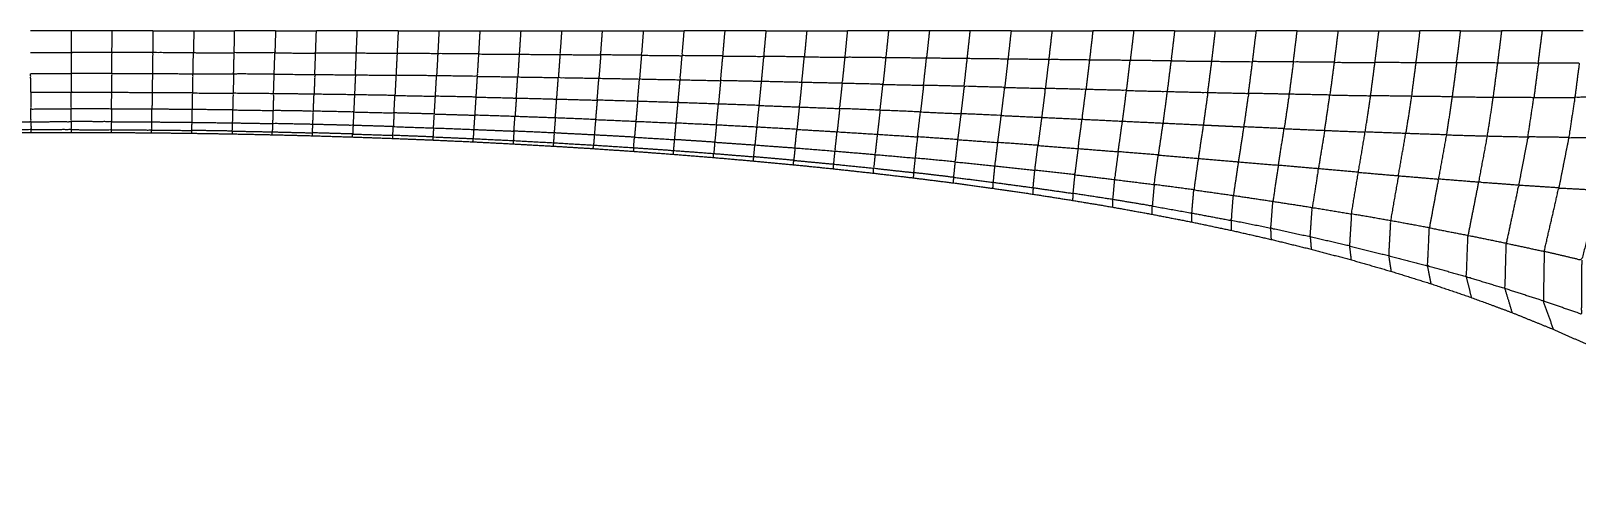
# Model space of a CAD drawing. Header units: metres. Extents: x 3.8 to 28.5, y 8 to 12.3.
# Drawn here: x 16.043 to 19.394, y 10.863 to 11.853 of the extents above; entities that cross this region are included whole.
import ezdxf

# ---------------------------------------------------------------- set-up
doc = ezdxf.new("R2010")
doc.units = ezdxf.units.M
doc.linetypes.add('Hidden', pattern=[0.004, 0.002, -0.002])
doc.layers.add('Make2D$Hidden$Curves', color=252, linetype='Hidden', true_color=0x8c8c8c)
doc.layers.add('Make2D$Visible$Curves', color=178, linetype='Continuous', true_color=0x000000)

msp = doc.modelspace()

# ---------------------------------------------------------------- linework, layer by layer
at = {"layer": 'Make2D$Hidden$Curves', "color": 7, "lineweight": -3, "true_color": 0xffffff}
msp.add_open_spline([(18.5843, 11.6491), (18.6281, 11.647), (18.6719, 11.645)], degree=2, dxfattribs=at)
msp.add_open_spline([(18.5843, 11.6491), (18.6281, 11.647), (18.6719, 11.645)], degree=2, dxfattribs=at)
msp.add_open_spline([(18.5843, 11.6491), (18.6281, 11.647), (18.6719, 11.645)], degree=2, dxfattribs=at)
at = {"layer": 'Make2D$Visible$Curves', "color": 7, "lineweight": -3, "true_color": 0xffffff}
for points in [[(16.1304, 11.8532), (16.0861, 11.8532), (16.0419, 11.8532)], [(16.1304, 11.8532), (16.1304, 11.8297), (16.1304, 11.8061)], [(16.219, 11.8532), (16.1747, 11.8532), (16.1304, 11.8532)], [(16.2187, 11.8061), (16.2189, 11.8296), (16.219, 11.8532)], [(16.3076, 11.8532), (16.2633, 11.8532), (16.219, 11.8532)], [(16.3076, 11.8532), (16.3073, 11.8296), (16.307, 11.806)], [(16.3076, 11.8532), (16.3519, 11.8532), (16.3962, 11.8532)], [(16.3962, 11.8532), (16.3957, 11.8295), (16.3953, 11.8058)], [(16.3962, 11.8532), (16.4405, 11.8532), (16.4847, 11.8532)], [(16.5733, 11.8532), (16.529, 11.8532), (16.4847, 11.8532)], [(16.5733, 11.8532), (16.6176, 11.8532), (16.6619, 11.8532)], [(16.7505, 11.8532), (16.7062, 11.8532), (16.6619, 11.8532)], [(16.7484, 11.8046), (16.7494, 11.8289), (16.7505, 11.8532)], [(16.8391, 11.8532), (16.7948, 11.8532), (16.7505, 11.8532)], [(16.8391, 11.8532), (16.8379, 11.8287), (16.8367, 11.8042)], [(16.8391, 11.8532), (16.8833, 11.8532), (16.9276, 11.8532)], [(16.9276, 11.8532), (16.9263, 11.8284), (16.925, 11.8037)], [(16.9276, 11.8532), (16.9719, 11.8532), (17.0162, 11.8532)], [(17.0162, 11.8532), (17.0605, 11.8532), (17.1048, 11.8532)], [(17.1048, 11.8532), (17.1491, 11.8532), (17.1934, 11.8532)], [(17.1934, 11.8532), (17.2377, 11.8532), (17.282, 11.8532)], [(17.282, 11.8532), (17.3262, 11.8532), (17.3705, 11.8532)], [(17.3705, 11.8532), (17.4148, 11.8532), (17.4591, 11.8532)], [(17.5477, 11.8532), (17.5034, 11.8532), (17.4591, 11.8532)], [(17.5429, 11.7987), (17.5453, 11.826), (17.5477, 11.8532)], [(17.6363, 11.8532), (17.592, 11.8532), (17.5477, 11.8532)], [(17.6363, 11.8532), (17.6337, 11.8255), (17.6312, 11.7978)], [(17.6363, 11.8532), (17.6806, 11.8532), (17.7248, 11.8532)], [(17.7248, 11.8532), (17.7222, 11.825), (17.7195, 11.7969)], [(17.7248, 11.8532), (17.7691, 11.8532), (17.8134, 11.8532)], [(17.902, 11.8532), (17.8577, 11.8532), (17.8134, 11.8532)], [(17.9906, 11.8532), (17.9463, 11.8532), (17.902, 11.8532)], [(18.0792, 11.8532), (18.0349, 11.8532), (17.9906, 11.8532)], [(18.0726, 11.793), (18.0759, 11.8231), (18.0792, 11.8532)], [(18.1677, 11.8532), (18.1234, 11.8532), (18.0792, 11.8532)], [(18.1677, 11.8532), (18.1643, 11.8226), (18.1609, 11.792)], [(18.1677, 11.8532), (18.212, 11.8532), (18.2563, 11.8532)], [(18.2563, 11.8532), (18.2528, 11.8221), (18.2493, 11.791)], [(18.2563, 11.8532), (18.3006, 11.8532), (18.3449, 11.8532)], [(18.4335, 11.8532), (18.3892, 11.8532), (18.3449, 11.8532)], [(18.5221, 11.8532), (18.4778, 11.8532), (18.4335, 11.8532)], [(18.5221, 11.8532), (18.5663, 11.8532), (18.6106, 11.8532)], [(18.6106, 11.8532), (18.6549, 11.8532), (18.6992, 11.8532)], [(18.7878, 11.8532), (18.7435, 11.8532), (18.6992, 11.8532)], [(18.7878, 11.8532), (18.8321, 11.8532), (18.8764, 11.8532)], [(18.8764, 11.8532), (18.9207, 11.8532), (18.9649, 11.8532)], [(18.9649, 11.8532), (19.0092, 11.8532), (19.0535, 11.8532)], [(19.1421, 11.8532), (19.0978, 11.8532), (19.0535, 11.8532)], [(19.1421, 11.8532), (19.1864, 11.8532), (19.2307, 11.8532)], [(19.3193, 11.8532), (19.275, 11.8532), (19.2307, 11.8532)], [(19.3106, 11.7836), (19.3149, 11.8184), (19.3193, 11.8532)], [(19.4078, 11.8532), (19.3635, 11.8532), (19.3193, 11.8532)], [(16.307, 11.806), (16.2629, 11.806), (16.2187, 11.8061)], [(16.6584, 11.7586), (16.6593, 11.7818), (16.6601, 11.805)], [(16.8367, 11.8042), (16.7926, 11.8044), (16.7484, 11.8046)], [(17.7195, 11.7969), (17.6753, 11.7973), (17.6312, 11.7978)], [(17.9779, 11.7351), (17.9811, 11.7645), (17.9843, 11.794)], [(18.1609, 11.792), (18.1168, 11.7925), (18.0726, 11.793)], [(18.4179, 11.7239), (18.4219, 11.7565), (18.4259, 11.7891)], [(18.5143, 11.7882), (18.5101, 11.755), (18.506, 11.7217)], [(18.5143, 11.7882), (18.5585, 11.7877), (18.6027, 11.7873)], [(18.6822, 11.7176), (18.6866, 11.7521), (18.6911, 11.7865)], [(18.7795, 11.7858), (18.7353, 11.7861), (18.6911, 11.7865)], [(18.7795, 11.7858), (18.7749, 11.7508), (18.7704, 11.7158)], [(18.8679, 11.7851), (18.8633, 11.7496), (18.8586, 11.714)], [(19.1334, 11.7838), (19.0892, 11.7839), (19.0449, 11.7841)], [(16.3064, 11.7606), (16.3061, 11.7398), (16.3059, 11.719)], [(16.4824, 11.7598), (16.4819, 11.7388), (16.4813, 11.7178)], [(17.0103, 11.7546), (17.0543, 11.754), (17.0983, 11.7533)], [(18.0659, 11.7329), (18.0219, 11.734), (17.9779, 11.7351)], [(16.3059, 11.719), (16.262, 11.7191), (16.2182, 11.7193)], [(16.9175, 11.6729), (16.9187, 11.6922), (16.9198, 11.7114)], [(17.0075, 11.7096), (17.0062, 11.6899), (17.0049, 11.6703)], [(17.1828, 11.7053), (17.2266, 11.7041), (17.2705, 11.7029)], [(18.7704, 11.7158), (18.7263, 11.7167), (18.6822, 11.7176)], [(19.1237, 11.7102), (19.168, 11.7098), (19.2123, 11.7094)], [(17.09, 11.6357), (17.0912, 11.6515), (17.0923, 11.6674)], [(17.1797, 11.6643), (17.136, 11.6658), (17.0923, 11.6674)], [(17.1797, 11.6643), (17.1784, 11.648), (17.1772, 11.6317)], [(17.621, 11.6914), (17.6186, 11.6679), (17.6162, 11.6443)], [(17.621, 11.6914), (17.6647, 11.6898), (17.7085, 11.6881)], [(17.7085, 11.6881), (17.706, 11.6638), (17.7034, 11.6395)], [(18.1464, 11.6696), (18.1902, 11.6676), (18.2339, 11.6655)], [(16.0433, 11.6327), (16.0433, 11.6357), (16.0433, 11.6387)], [(16.1304, 11.6389), (16.1304, 11.6359), (16.1304, 11.6329)], [(16.2176, 11.6327), (16.2176, 11.6357), (16.2176, 11.6387)], [(16.3047, 11.6321), (16.3047, 11.6351), (16.3048, 11.6381)], [(16.3048, 11.6381), (16.3483, 11.6376), (16.3919, 11.6372)], [(16.3918, 11.6311), (16.3918, 11.6341), (16.3919, 11.6372)], [(16.3923, 11.6548), (16.4359, 11.6542), (16.4796, 11.6536)], [(16.4791, 11.6358), (16.479, 11.6328), (16.4789, 11.6297)], [(16.566, 11.6279), (16.5661, 11.631), (16.5662, 11.6341)], [(16.6531, 11.6257), (16.6532, 11.6288), (16.6533, 11.632)], [(17.1772, 11.6317), (17.1336, 11.6337), (17.09, 11.6357)], [(17.267, 11.6608), (17.2656, 11.6441), (17.2643, 11.6273)], [(17.3543, 11.6571), (17.3528, 11.6398), (17.3513, 11.6225)], [(18.5843, 11.6491), (18.5789, 11.6128), (18.5734, 11.5765)], [(18.8474, 11.6373), (18.8405, 11.5956), (18.8337, 11.554)], [(19.0072, 11.5389), (19.0152, 11.5847), (19.0232, 11.6305)], [(16.7401, 11.623), (16.7403, 11.6262), (16.7404, 11.6294)], [(16.7404, 11.6294), (16.784, 11.628), (16.8275, 11.6265)], [(16.8272, 11.6199), (16.8273, 11.6232), (16.8275, 11.6265)], [(16.9146, 11.6231), (16.9144, 11.6198), (16.9142, 11.6164)], [(17.1756, 11.6105), (17.1753, 11.6068), (17.1751, 11.6031)], [(17.262, 11.5978), (17.2622, 11.6016), (17.2625, 11.6054)], [(17.3494, 11.5998), (17.3491, 11.5958), (17.3488, 11.5919)], [(18.3128, 11.5979), (18.3563, 11.5945), (18.3998, 11.591)], [(19.1112, 11.6276), (19.1026, 11.5796), (19.0939, 11.5316)], [(19.1112, 11.6276), (19.1553, 11.6264), (19.1995, 11.6251)], [(19.1995, 11.6251), (19.1901, 11.5749), (19.1808, 11.5247)], [(19.3765, 11.6219), (19.3657, 11.5672), (19.3549, 11.5125)], [(17.4356, 11.5854), (17.436, 11.5896), (17.4363, 11.5937)], [(17.4363, 11.5937), (17.4797, 11.5904), (17.5231, 11.5871)], [(17.5224, 11.5785), (17.5228, 11.5828), (17.5231, 11.5871)], [(17.6958, 11.5628), (17.6962, 11.5675), (17.6966, 11.5723)], [(17.7824, 11.554), (17.7828, 11.559), (17.7832, 11.5641)], [(17.7832, 11.5641), (17.8265, 11.5596), (17.8698, 11.5552)], [(17.786, 11.5924), (17.8294, 11.5887), (17.8728, 11.585)], [(17.869, 11.5445), (17.8694, 11.5498), (17.8698, 11.5552)], [(18.0428, 11.5355), (18.0424, 11.5294), (18.0419, 11.5234)], [(18.0428, 11.5355), (18.086, 11.5301), (18.1292, 11.5246)], [(18.2154, 11.513), (18.2173, 11.5319), (18.2191, 11.5509)], [(18.3055, 11.5411), (18.3035, 11.5208), (18.3016, 11.5006)], [(18.3055, 11.5411), (18.3486, 11.5359), (18.3917, 11.5307)], [(18.3917, 11.5307), (18.3897, 11.509), (18.3877, 11.4873)], [(18.8337, 11.554), (18.7903, 11.5578), (18.747, 11.5616)], [(19.1808, 11.5247), (19.1373, 11.5282), (19.0939, 11.5316)], [(18.3877, 11.4873), (18.3446, 11.4939), (18.3016, 11.5006)], [(18.4733, 11.4552), (18.4735, 11.4642), (18.4736, 11.4731)], [(18.5595, 11.4384), (18.5595, 11.4482), (18.5595, 11.458)], [(18.5595, 11.458), (18.6023, 11.4499), (18.6452, 11.4418)], [(18.6457, 11.4202), (18.6454, 11.431), (18.6452, 11.4418)], [(18.7319, 11.4006), (18.7313, 11.4126), (18.7307, 11.4246)], [(18.816, 11.4061), (18.8171, 11.3928), (18.8182, 11.3794)], [(18.9011, 11.3865), (18.9029, 11.3715), (18.9046, 11.3565)], [(18.986, 11.3655), (18.9886, 11.3485), (18.9913, 11.3315)], [(19.0783, 11.3043), (19.0744, 11.3237), (19.0705, 11.3431)], [(19.1659, 11.2745), (19.1603, 11.2969), (19.1547, 11.3193)], [(19.2541, 11.2417), (19.2462, 11.2678), (19.2384, 11.2939)], [(19.3435, 11.2054), (19.3324, 11.2362), (19.3214, 11.2671)]]:
    msp.add_open_spline(points, degree=2, dxfattribs=at)
for points, knots in [([(16.5733, 11.8532), (16.5726, 11.8293), (16.5719, 11.8054), (16.5277, 11.8055), (16.4836, 11.8056), (16.4842, 11.8294), (16.4847, 11.8532)], [0, 0, 0, 1, 1, 2, 2, 3, 3, 3]), ([(16.5719, 11.8054), (16.616, 11.8052), (16.6601, 11.805), (16.661, 11.8291), (16.6619, 11.8532)], [0, 0, 0, 1, 1, 2, 2, 2]), ([(17.0162, 11.8532), (17.0147, 11.8282), (17.0133, 11.8031), (17.0574, 11.8028), (17.1015, 11.8025)], [0, 0, 0, 1, 1, 2, 2, 2]), ([(17.1048, 11.8532), (17.1032, 11.8279), (17.1015, 11.8025), (17.1457, 11.8022), (17.1898, 11.8018)], [0, 0, 0, 1, 1, 2, 2, 2]), ([(17.1934, 11.8532), (17.1916, 11.8275), (17.1898, 11.8018), (17.2339, 11.8015), (17.2781, 11.8011)], [0, 0, 0, 1, 1, 2, 2, 2]), ([(17.3664, 11.8003), (17.3222, 11.8007), (17.2781, 11.8011), (17.28, 11.8272), (17.282, 11.8532)], [0, 0, 0, 1, 1, 2, 2, 2]), ([(17.3705, 11.8532), (17.3684, 11.8268), (17.3664, 11.8003), (17.4105, 11.7999), (17.4546, 11.7995), (17.4569, 11.8264), (17.4591, 11.8532)], [0, 0, 0, 1, 1, 2, 2, 3, 3, 3]), ([(17.902, 11.8532), (17.899, 11.8241), (17.896, 11.795), (17.8519, 11.7955), (17.8078, 11.7959), (17.8106, 11.8246), (17.8134, 11.8532)], [0, 0, 0, 1, 1, 2, 2, 3, 3, 3]), ([(17.9906, 11.8532), (17.9875, 11.8236), (17.9843, 11.794), (17.9402, 11.7945), (17.896, 11.795)], [0, 0, 0, 1, 1, 2, 2, 2]), ([(18.3449, 11.8532), (18.3412, 11.8216), (18.3376, 11.79), (18.3337, 11.7581), (18.3299, 11.7261)], [0, 0, 0, 1, 1, 2, 2, 2]), ([(18.4335, 11.8532), (18.4297, 11.8211), (18.4259, 11.7891), (18.3818, 11.7896), (18.3376, 11.79)], [0, 0, 0, 1, 1, 2, 2, 2]), ([(18.5221, 11.8532), (18.5182, 11.8207), (18.5143, 11.7882), (18.4701, 11.7886), (18.4259, 11.7891)], [0, 0, 0, 1, 1, 2, 2, 2]), ([(18.5941, 11.7196), (18.5984, 11.7535), (18.6027, 11.7873), (18.6066, 11.8203), (18.6106, 11.8532)], [0, 0, 0, 1, 1, 2, 2, 2]), ([(18.6027, 11.7873), (18.6469, 11.7869), (18.6911, 11.7865), (18.6951, 11.8199), (18.6992, 11.8532)], [0, 0, 0, 1, 1, 2, 2, 2]), ([(18.8679, 11.7851), (18.8237, 11.7854), (18.7795, 11.7858), (18.7836, 11.8195), (18.7878, 11.8532)], [0, 0, 0, 1, 1, 2, 2, 2]), ([(18.8764, 11.8532), (18.8721, 11.8192), (18.8679, 11.7851), (18.9122, 11.7848), (18.9564, 11.7845)], [0, 0, 0, 1, 1, 2, 2, 2]), ([(18.9054, 11.456), (18.9129, 11.5012), (18.9204, 11.5464), (18.9278, 11.5901), (18.9352, 11.6338), (18.9411, 11.6731), (18.9469, 11.7125), (18.9516, 11.7485), (18.9564, 11.7845), (18.9607, 11.8189), (18.9649, 11.8532)], [0, 0, 0, 1, 1, 2, 2, 3, 3, 4, 4, 5, 5, 5]), ([(19.0535, 11.8532), (19.0492, 11.8187), (19.0449, 11.7841), (19.0007, 11.7843), (18.9564, 11.7845)], [0, 0, 0, 1, 1, 2, 2, 2]), ([(19.2307, 11.8532), (19.2264, 11.8184), (19.222, 11.7836), (19.1777, 11.7837), (19.1334, 11.7838), (19.1378, 11.8185), (19.1421, 11.8532)], [0, 0, 0, 1, 1, 2, 2, 3, 3, 3]), ([(16.0421, 11.8061), (16.0863, 11.8061), (16.1304, 11.8061), (16.1304, 11.7835), (16.1304, 11.7609)], [0, 0, 0, 1, 1, 2, 2, 2]), ([(16.2184, 11.7608), (16.2186, 11.7834), (16.2187, 11.8061), (16.1746, 11.8061), (16.1304, 11.8061)], [0, 0, 0, 1, 1, 2, 2, 2]), ([(16.3953, 11.8058), (16.3511, 11.8059), (16.307, 11.806), (16.3067, 11.7833), (16.3064, 11.7606)], [0, 0, 0, 1, 1, 2, 2, 2]), ([(16.3944, 11.7603), (16.3949, 11.7831), (16.3953, 11.8058), (16.4394, 11.8057), (16.4836, 11.8056)], [0, 0, 0, 1, 1, 2, 2, 2]), ([(16.5704, 11.7593), (16.5264, 11.7596), (16.4824, 11.7598), (16.483, 11.7827), (16.4836, 11.8056)], [0, 0, 0, 1, 1, 2, 2, 2]), ([(16.569, 11.7169), (16.5697, 11.7381), (16.5704, 11.7593), (16.5711, 11.7823), (16.5719, 11.8054)], [0, 0, 0, 1, 1, 2, 2, 2]), ([(16.7464, 11.7578), (16.7474, 11.7812), (16.7484, 11.8046), (16.7043, 11.8048), (16.6601, 11.805)], [0, 0, 0, 1, 1, 2, 2, 2]), ([(16.925, 11.8037), (16.8808, 11.8039), (16.8367, 11.8042), (16.8355, 11.7805), (16.8344, 11.7568)], [0, 0, 0, 1, 1, 2, 2, 2]), ([(17.0133, 11.8031), (16.9691, 11.8034), (16.925, 11.8037), (16.9237, 11.7797), (16.9223, 11.7558)], [0, 0, 0, 1, 1, 2, 2, 2]), ([(17.0133, 11.8031), (17.0118, 11.7789), (17.0103, 11.7546), (16.9663, 11.7552), (16.9223, 11.7558)], [0, 0, 0, 1, 1, 2, 2, 2]), ([(17.1015, 11.8025), (17.0999, 11.7779), (17.0983, 11.7533), (17.1423, 11.7526), (17.1863, 11.7519)], [0, 0, 0, 1, 1, 2, 2, 2]), ([(17.1898, 11.8018), (17.188, 11.7769), (17.1863, 11.7519), (17.2302, 11.7512), (17.2742, 11.7504)], [0, 0, 0, 1, 1, 2, 2, 2]), ([(17.2781, 11.8011), (17.2762, 11.7758), (17.2742, 11.7504), (17.3182, 11.7496), (17.3622, 11.7488)], [0, 0, 0, 1, 1, 2, 2, 2]), ([(17.3664, 11.8003), (17.3643, 11.7746), (17.3622, 11.7488), (17.4062, 11.748), (17.4502, 11.7471), (17.4524, 11.7733), (17.4546, 11.7995)], [0, 0, 0, 1, 1, 2, 2, 3, 3, 3]), ([(17.5381, 11.7453), (17.5405, 11.772), (17.5429, 11.7987), (17.4988, 11.7991), (17.4546, 11.7995)], [0, 0, 0, 1, 1, 2, 2, 2]), ([(17.5429, 11.7987), (17.5871, 11.7983), (17.6312, 11.7978), (17.6286, 11.7706), (17.6261, 11.7434)], [0, 0, 0, 1, 1, 2, 2, 2]), ([(17.714, 11.7414), (17.7168, 11.7691), (17.7195, 11.7969), (17.7636, 11.7964), (17.8078, 11.7959)], [0, 0, 0, 1, 1, 2, 2, 2]), ([(17.896, 11.795), (17.893, 11.7661), (17.8899, 11.7372), (17.846, 11.7383), (17.802, 11.7394), (17.8049, 11.7676), (17.8078, 11.7959)], [0, 0, 0, 1, 1, 2, 2, 3, 3, 3]), ([(18.0659, 11.7329), (18.0693, 11.7629), (18.0726, 11.793), (18.0285, 11.7935), (17.9843, 11.794)], [0, 0, 0, 1, 1, 2, 2, 2]), ([(18.2493, 11.791), (18.2051, 11.7915), (18.1609, 11.792), (18.1574, 11.7613), (18.1539, 11.7306)], [0, 0, 0, 1, 1, 2, 2, 2]), ([(18.3376, 11.79), (18.2934, 11.7905), (18.2493, 11.791), (18.2456, 11.7597), (18.2419, 11.7284)], [0, 0, 0, 1, 1, 2, 2, 2]), ([(19.0449, 11.7841), (19.0401, 11.7477), (19.0353, 11.7112), (18.9911, 11.7119), (18.9469, 11.7125)], [0, 0, 0, 1, 1, 2, 2, 2]), ([(19.1334, 11.7838), (19.1286, 11.747), (19.1237, 11.7102), (19.0795, 11.7107), (19.0353, 11.7112)], [0, 0, 0, 1, 1, 2, 2, 2]), ([(19.222, 11.7836), (19.2171, 11.7465), (19.2123, 11.7094), (19.2566, 11.7092), (19.3009, 11.709)], [0, 0, 0, 1, 1, 2, 2, 2]), ([(19.222, 11.7836), (19.2663, 11.7836), (19.3106, 11.7836), (19.3058, 11.7463), (19.3009, 11.709)], [0, 0, 0, 1, 1, 2, 2, 2]), ([(19.3106, 11.7836), (19.355, 11.7837), (19.3993, 11.7837), (19.3945, 11.7463), (19.3897, 11.709)], [0, 0, 0, 1, 1, 2, 2, 2]), ([(16.1304, 11.7609), (16.0864, 11.7608), (16.0424, 11.7608), (16.0426, 11.74), (16.0427, 11.7193), (16.0866, 11.7193), (16.1304, 11.7194), (16.1304, 11.7401), (16.1304, 11.7609)], [0, 0, 0, 1, 1, 2, 2, 3, 3, 4, 4, 4]), ([(16.2182, 11.7193), (16.2183, 11.74), (16.2184, 11.7608), (16.1744, 11.7608), (16.1304, 11.7609)], [0, 0, 0, 1, 1, 2, 2, 2]), ([(16.2184, 11.7608), (16.2624, 11.7607), (16.3064, 11.7606), (16.3504, 11.7604), (16.3944, 11.7603)], [0, 0, 0, 1, 1, 2, 2, 2]), ([(16.3936, 11.7185), (16.394, 11.7394), (16.3944, 11.7603), (16.4384, 11.7601), (16.4824, 11.7598)], [0, 0, 0, 1, 1, 2, 2, 2]), ([(16.5704, 11.7593), (16.6144, 11.7589), (16.6584, 11.7586), (16.6576, 11.7372), (16.6567, 11.7158)], [0, 0, 0, 1, 1, 2, 2, 2]), ([(16.6584, 11.7586), (16.7024, 11.7582), (16.7464, 11.7578), (16.7454, 11.7362), (16.7444, 11.7146), (16.7006, 11.7152), (16.6567, 11.7158)], [0, 0, 0, 1, 1, 2, 2, 3, 3, 3]), ([(16.7464, 11.7578), (16.7904, 11.7573), (16.8344, 11.7568), (16.8332, 11.735), (16.8321, 11.7131), (16.7883, 11.7138), (16.7444, 11.7146)], [0, 0, 0, 1, 1, 2, 2, 3, 3, 3]), ([(16.8321, 11.7131), (16.876, 11.7123), (16.9198, 11.7114), (16.9211, 11.7336), (16.9223, 11.7558), (16.8784, 11.7563), (16.8344, 11.7568)], [0, 0, 0, 1, 1, 2, 2, 3, 3, 3]), ([(17.0103, 11.7546), (17.0089, 11.7321), (17.0075, 11.7096), (16.9636, 11.7105), (16.9198, 11.7114)], [0, 0, 0, 1, 1, 2, 2, 2]), ([(17.0075, 11.7096), (17.0513, 11.7086), (17.0952, 11.7075), (17.0967, 11.7304), (17.0983, 11.7533)], [0, 0, 0, 1, 1, 2, 2, 2]), ([(17.0952, 11.7075), (17.139, 11.7064), (17.1828, 11.7053), (17.1845, 11.7286), (17.1863, 11.7519)], [0, 0, 0, 1, 1, 2, 2, 2]), ([(17.3581, 11.7003), (17.3143, 11.7016), (17.2705, 11.7029), (17.2723, 11.7267), (17.2742, 11.7504)], [0, 0, 0, 1, 1, 2, 2, 2]), ([(17.4457, 11.6975), (17.4019, 11.6989), (17.3581, 11.7003), (17.3601, 11.7245), (17.3622, 11.7488)], [0, 0, 0, 1, 1, 2, 2, 2]), ([(17.4502, 11.7471), (17.4479, 11.7223), (17.4457, 11.6975), (17.4895, 11.696), (17.5333, 11.6945), (17.5357, 11.7199), (17.5381, 11.7453), (17.4941, 11.7462), (17.4502, 11.7471)], [0, 0, 0, 1, 1, 2, 2, 3, 3, 4, 4, 4]), ([(17.6261, 11.7434), (17.6235, 11.7174), (17.621, 11.6914), (17.5771, 11.693), (17.5333, 11.6945)], [0, 0, 0, 1, 1, 2, 2, 2]), ([(17.802, 11.7394), (17.758, 11.7404), (17.714, 11.7414), (17.67, 11.7424), (17.6261, 11.7434), (17.5821, 11.7443), (17.5381, 11.7453)], [0, 0, 0, 1, 1, 2, 2, 3, 3, 3]), ([(17.714, 11.7414), (17.7113, 11.7148), (17.7085, 11.6881), (17.7523, 11.6864), (17.7961, 11.6847)], [0, 0, 0, 1, 1, 2, 2, 2]), ([(17.8837, 11.6811), (17.8399, 11.6829), (17.7961, 11.6847), (17.7991, 11.712), (17.802, 11.7394)], [0, 0, 0, 1, 1, 2, 2, 2]), ([(17.8837, 11.6811), (17.8807, 11.655), (17.8777, 11.6289), (17.9212, 11.6261), (17.9648, 11.6233), (17.968, 11.6503), (17.9713, 11.6774), (17.9275, 11.6792), (17.8837, 11.6811), (17.8868, 11.7092), (17.8899, 11.7372)], [0, 0, 0, 1, 1, 2, 2, 3, 3, 4, 4, 5, 5, 5]), ([(17.8899, 11.7372), (17.9339, 11.7362), (17.9779, 11.7351), (17.9746, 11.7062), (17.9713, 11.6774)], [0, 0, 0, 1, 1, 2, 2, 2]), ([(18.1539, 11.7306), (18.1099, 11.7317), (18.0659, 11.7329), (18.0624, 11.7032), (18.0588, 11.6735)], [0, 0, 0, 1, 1, 2, 2, 2]), ([(18.1464, 11.6696), (18.1501, 11.7001), (18.1539, 11.7306), (18.1979, 11.7295), (18.2419, 11.7284)], [0, 0, 0, 1, 1, 2, 2, 2]), ([(16.0427, 11.7193), (16.0428, 11.7015), (16.043, 11.6837), (16.0867, 11.6838), (16.1304, 11.6838), (16.1304, 11.7016), (16.1304, 11.7194)], [0, 0, 0, 1, 1, 2, 2, 3, 3, 3]), ([(16.2179, 11.6837), (16.218, 11.7015), (16.2182, 11.7193), (16.1743, 11.7193), (16.1304, 11.7194)], [0, 0, 0, 1, 1, 2, 2, 2]), ([(16.3936, 11.7185), (16.3497, 11.7187), (16.3059, 11.719), (16.3056, 11.7011), (16.3054, 11.6833)], [0, 0, 0, 1, 1, 2, 2, 2]), ([(16.3929, 11.6826), (16.3932, 11.7006), (16.3936, 11.7185), (16.4375, 11.7182), (16.4813, 11.7178)], [0, 0, 0, 1, 1, 2, 2, 2]), ([(16.569, 11.7169), (16.5252, 11.7174), (16.4813, 11.7178), (16.4808, 11.6997), (16.4803, 11.6817), (16.5241, 11.6811), (16.5678, 11.6804)], [0, 0, 0, 1, 1, 2, 2, 3, 3, 3]), ([(16.6552, 11.679), (16.656, 11.6974), (16.6567, 11.7158), (16.6129, 11.7164), (16.569, 11.7169), (16.5684, 11.6987), (16.5678, 11.6804)], [0, 0, 0, 1, 1, 2, 2, 3, 3, 3]), ([(16.7444, 11.7146), (16.7436, 11.6959), (16.7427, 11.6772), (16.699, 11.6781), (16.6552, 11.679)], [0, 0, 0, 1, 1, 2, 2, 2]), ([(16.7427, 11.6772), (16.7864, 11.6762), (16.8301, 11.6752), (16.8311, 11.6941), (16.8321, 11.7131)], [0, 0, 0, 1, 1, 2, 2, 2]), ([(17.0952, 11.7075), (17.0937, 11.6875), (17.0923, 11.6674), (17.0486, 11.6688), (17.0049, 11.6703)], [0, 0, 0, 1, 1, 2, 2, 2]), ([(17.267, 11.6608), (17.2234, 11.6626), (17.1797, 11.6643), (17.1812, 11.6848), (17.1828, 11.7053)], [0, 0, 0, 1, 1, 2, 2, 2]), ([(17.2705, 11.7029), (17.2687, 11.6819), (17.267, 11.6608), (17.3107, 11.659), (17.3543, 11.6571)], [0, 0, 0, 1, 1, 2, 2, 2]), ([(17.3581, 11.7003), (17.3562, 11.6787), (17.3543, 11.6571), (17.398, 11.6551), (17.4416, 11.6531)], [0, 0, 0, 1, 1, 2, 2, 2]), ([(17.5289, 11.6489), (17.4853, 11.651), (17.4416, 11.6531), (17.4437, 11.6753), (17.4457, 11.6975)], [0, 0, 0, 1, 1, 2, 2, 2]), ([(18.2339, 11.6655), (18.2379, 11.697), (18.2419, 11.7284), (18.2859, 11.7273), (18.3299, 11.7261), (18.3257, 11.6938), (18.3215, 11.6615), (18.2777, 11.6635), (18.2339, 11.6655)], [0, 0, 0, 1, 1, 2, 2, 3, 3, 4, 4, 4]), ([(18.4091, 11.6573), (18.4135, 11.6906), (18.4179, 11.7239), (18.3739, 11.725), (18.3299, 11.7261)], [0, 0, 0, 1, 1, 2, 2, 2]), ([(18.4179, 11.7239), (18.4619, 11.7228), (18.506, 11.7217), (18.5013, 11.6875), (18.4967, 11.6532)], [0, 0, 0, 1, 1, 2, 2, 2]), ([(18.506, 11.7217), (18.55, 11.7207), (18.5941, 11.7196), (18.5892, 11.6844), (18.5843, 11.6491)], [0, 0, 0, 1, 1, 2, 2, 2]), ([(18.5941, 11.7196), (18.6381, 11.7186), (18.6822, 11.7176), (18.6771, 11.6813), (18.6719, 11.645)], [0, 0, 0, 1, 1, 2, 2, 2]), ([(18.8586, 11.714), (18.8145, 11.7149), (18.7704, 11.7158), (18.765, 11.6784), (18.7596, 11.6411)], [0, 0, 0, 1, 1, 2, 2, 2]), ([(18.8474, 11.6373), (18.853, 11.6757), (18.8586, 11.714), (18.9028, 11.7133), (18.9469, 11.7125)], [0, 0, 0, 1, 1, 2, 2, 2]), ([(19.0353, 11.7112), (19.0292, 11.6708), (19.0232, 11.6305), (18.9792, 11.6321), (18.9352, 11.6338)], [0, 0, 0, 1, 1, 2, 2, 2]), ([(19.1237, 11.7102), (19.1175, 11.6689), (19.1112, 11.6276), (19.0672, 11.629), (19.0232, 11.6305)], [0, 0, 0, 1, 1, 2, 2, 2]), ([(19.2123, 11.7094), (19.2059, 11.6673), (19.1995, 11.6251), (19.2437, 11.6242), (19.2879, 11.6232)], [0, 0, 0, 1, 1, 2, 2, 2]), ([(19.2879, 11.6232), (19.2944, 11.6661), (19.3009, 11.709), (19.3453, 11.709), (19.3897, 11.709)], [0, 0, 0, 1, 1, 2, 2, 2]), ([(19.4655, 11.6214), (19.472, 11.6654), (19.4786, 11.7093), (19.4341, 11.7091), (19.3897, 11.709), (19.3831, 11.6654), (19.3765, 11.6219), (19.421, 11.6217), (19.4655, 11.6214), (19.454, 11.5645), (19.4425, 11.5076)], [0, 0, 0, 1, 1, 2, 2, 3, 3, 4, 4, 5, 5, 5]), ([(16.0431, 11.6562), (16.0432, 11.6474), (16.0433, 11.6387), (15.9997, 11.6384), (15.9561, 11.6381), (15.956, 11.6469), (15.9559, 11.6557), (15.9995, 11.6559), (16.0431, 11.6562), (16.0431, 11.6699), (16.043, 11.6837)], [0, 0, 0, 1, 1, 2, 2, 3, 3, 4, 4, 5, 5, 5]), ([(16.0431, 11.6562), (16.0868, 11.6562), (16.1304, 11.6563), (16.1304, 11.6701), (16.1304, 11.6838)], [0, 0, 0, 1, 1, 2, 2, 2]), ([(16.4803, 11.6817), (16.4366, 11.6821), (16.3929, 11.6826), (16.3491, 11.6829), (16.3054, 11.6833), (16.2616, 11.6835), (16.2179, 11.6837), (16.1742, 11.6838), (16.1304, 11.6838)], [0, 0, 0, 1, 1, 2, 2, 3, 3, 4, 4, 4]), ([(16.2179, 11.6837), (16.2178, 11.6699), (16.2177, 11.6562), (16.1741, 11.6562), (16.1304, 11.6563)], [0, 0, 0, 1, 1, 2, 2, 2]), ([(16.2177, 11.6562), (16.2614, 11.6559), (16.305, 11.6557), (16.3052, 11.6695), (16.3054, 11.6833)], [0, 0, 0, 1, 1, 2, 2, 2]), ([(16.305, 11.6557), (16.3486, 11.6552), (16.3923, 11.6548), (16.3926, 11.6687), (16.3929, 11.6826)], [0, 0, 0, 1, 1, 2, 2, 2]), ([(16.4803, 11.6817), (16.4799, 11.6677), (16.4796, 11.6536), (16.5232, 11.6529), (16.5668, 11.6521)], [0, 0, 0, 1, 1, 2, 2, 2]), ([(16.6541, 11.6503), (16.6547, 11.6646), (16.6552, 11.679), (16.6115, 11.6797), (16.5678, 11.6804), (16.5673, 11.6663), (16.5668, 11.6521)], [0, 0, 0, 1, 1, 2, 2, 3, 3, 3]), ([(16.7427, 11.6772), (16.742, 11.6626), (16.7413, 11.6481), (16.6977, 11.6492), (16.6541, 11.6503)], [0, 0, 0, 1, 1, 2, 2, 2]), ([(16.8301, 11.6752), (16.8293, 11.6603), (16.8285, 11.6455), (16.7849, 11.6468), (16.7413, 11.6481)], [0, 0, 0, 1, 1, 2, 2, 2]), ([(16.9157, 11.6426), (16.9166, 11.6577), (16.9175, 11.6729), (16.8738, 11.674), (16.8301, 11.6752)], [0, 0, 0, 1, 1, 2, 2, 2]), ([(16.9175, 11.6729), (16.9612, 11.6716), (17.0049, 11.6703), (17.0039, 11.6548), (17.0029, 11.6393)], [0, 0, 0, 1, 1, 2, 2, 2]), ([(17.6162, 11.6443), (17.5725, 11.6466), (17.5289, 11.6489), (17.5311, 11.6717), (17.5333, 11.6945)], [0, 0, 0, 1, 1, 2, 2, 2]), ([(17.7961, 11.6847), (17.7933, 11.6595), (17.7905, 11.6343), (17.8341, 11.6316), (17.8777, 11.6289)], [0, 0, 0, 1, 1, 2, 2, 2]), ([(17.9713, 11.6774), (18.015, 11.6754), (18.0588, 11.6735), (18.0554, 11.6454), (18.0519, 11.6173), (18.0083, 11.6203), (17.9648, 11.6233)], [0, 0, 0, 1, 1, 2, 2, 3, 3, 3]), ([(18.0519, 11.6173), (18.0954, 11.6142), (18.1389, 11.6111), (18.1426, 11.6403), (18.1464, 11.6696), (18.1026, 11.6716), (18.0588, 11.6735)], [0, 0, 0, 1, 1, 2, 2, 3, 3, 3]), ([(18.2339, 11.6655), (18.2299, 11.6351), (18.2259, 11.6046), (18.1824, 11.6079), (18.1389, 11.6111)], [0, 0, 0, 1, 1, 2, 2, 2]), ([(12.3216, 10.8632), (12.3776, 10.9027), (12.4337, 10.9422), (12.4861, 10.976), (12.5385, 11.0098), (12.5883, 11.0391), (12.6381, 11.0684), (12.6859, 11.094), (12.7337, 11.1196), (12.7802, 11.1423), (12.8266, 11.165), (12.872, 11.1852), (12.9174, 11.2054), (12.9621, 11.2235), (13.0067, 11.2417), (13.0509, 11.2581), (13.095, 11.2745), (13.1388, 11.2894), (13.1826, 11.3043), (13.2261, 11.3179), (13.2696, 11.3315), (13.3129, 11.344), (13.3562, 11.3565), (13.3995, 11.368), (13.4427, 11.3794), (13.4858, 11.39), (13.529, 11.4006), (13.5721, 11.4104), (13.6152, 11.4202), (13.6583, 11.4293), (13.7014, 11.4384), (13.7444, 11.4468), (13.7875, 11.4552), (13.8306, 11.4631), (13.8737, 11.4709), (13.9168, 11.4782), (13.96, 11.4854), (14.0031, 11.4922), (14.0462, 11.499), (14.0894, 11.5053), (14.1326, 11.5116), (14.1758, 11.5175), (14.219, 11.5234), (14.2622, 11.5288), (14.3054, 11.5343), (14.3486, 11.5394), (14.3919, 11.5445), (14.4352, 11.5492), (14.4785, 11.554), (14.5218, 11.5584), (14.5651, 11.5628), (14.6084, 11.5668), (14.6517, 11.5709), (14.6951, 11.5747), (14.7385, 11.5785), (14.7819, 11.582), (14.8252, 11.5854), (14.8686, 11.5887), (14.9121, 11.5919), (14.9555, 11.5948), (14.9989, 11.5978), (15.0424, 11.6005), (15.0858, 11.6031), (15.1293, 11.6056), (15.1727, 11.608), (15.2162, 11.6103), (15.2597, 11.6125), (15.3032, 11.6144), (15.3467, 11.6164), (15.3902, 11.6182), (15.4337, 11.6199), (15.4772, 11.6215), (15.5207, 11.623), (15.5643, 11.6243), (15.6078, 11.6257), (15.6513, 11.6268), (15.6949, 11.6279), (15.7384, 11.6288), (15.782, 11.6297), (15.8255, 11.6304), (15.8691, 11.6311), (15.9126, 11.6316), (15.9562, 11.6321), (15.9998, 11.6324), (16.0433, 11.6327), (16.0869, 11.6328), (16.1304, 11.6329), (16.174, 11.6328), (16.2176, 11.6327), (16.2611, 11.6324), (16.3047, 11.6321), (16.3482, 11.6316), (16.3918, 11.6311), (16.4353, 11.6304), (16.4789, 11.6297), (16.5224, 11.6288), (16.566, 11.6279), (16.6095, 11.6268), (16.6531, 11.6257), (16.6966, 11.6243), (16.7401, 11.623), (16.7836, 11.6215), (16.8272, 11.6199), (16.8707, 11.6182), (16.9142, 11.6164), (16.9577, 11.6144), (17.0012, 11.6125), (17.0446, 11.6103), (17.0881, 11.608), (17.1316, 11.6056), (17.1751, 11.6031), (17.2185, 11.6005), (17.262, 11.5978), (17.3054, 11.5948), (17.3488, 11.5919), (17.3922, 11.5887), (17.4356, 11.5854), (17.479, 11.582), (17.5224, 11.5785), (17.5658, 11.5747), (17.6091, 11.5709), (17.6524, 11.5668), (17.6958, 11.5628), (17.7391, 11.5584), (17.7824, 11.554), (17.8257, 11.5492), (17.869, 11.5445), (17.9122, 11.5394), (17.9555, 11.5343), (17.9987, 11.5288), (18.0419, 11.5234), (18.0851, 11.5175), (18.1283, 11.5116), (18.1715, 11.5053), (18.2146, 11.499), (18.2578, 11.4922), (18.3009, 11.4854), (18.344, 11.4782), (18.3871, 11.4709), (18.4302, 11.4631), (18.4733, 11.4552), (18.5164, 11.4468), (18.5595, 11.4384), (18.6026, 11.4293), (18.6457, 11.4202), (18.6888, 11.4104), (18.7319, 11.4006), (18.775, 11.39), (18.8182, 11.3794), (18.8614, 11.368), (18.9046, 11.3565), (18.948, 11.344), (18.9913, 11.3315), (19.0348, 11.3179), (19.0783, 11.3043), (19.1221, 11.2894), (19.1659, 11.2745), (19.21, 11.2581), (19.2541, 11.2417), (19.2988, 11.2235), (19.3435, 11.2054), (19.3889, 11.1852), (19.4343, 11.165), (19.4807, 11.1423), (19.5271, 11.1196), (19.575, 11.094), (19.6228, 11.0684), (19.6726, 11.0391), (19.7223, 11.0098), (19.7748, 10.976), (19.8272, 10.9422), (19.8833, 10.9027), (19.9393, 10.8632)], [-62, -62, -62, -61, -61, -60, -60, -59, -59, -58, -58, -57, -57, -56, -56, -55, -55, -54, -54, -53, -53, -52, -52, -51, -51, -50, -50, -49, -49, -48, -48, -47, -47, -46, -46, -45, -45, -44, -44, -43, -43, -42, -42, -41, -41, -40, -40, -39, -39, -38, -38, -37, -37, -36, -36, -35, -35, -34, -34, -33, -33, -32, -32, -31, -31, -30, -30, -29, -29, -28, -28, -27, -27, -26, -26, -25, -25, -24, -24, -23, -23, -22, -22, -21, -21, -20, -20, -19, -19, -18, -18, -17, -17, -16, -16, -15, -15, -14, -14, -13, -13, -12, -12, -11, -11, -10, -10, -9, -9, -8, -8, -7, -7, -6, -6, -5, -5, -4, -4, -3, -3, -2, -2, -1, -1, 0, 0, 1, 1, 2, 2, 3, 3, 4, 4, 5, 5, 6, 6, 7, 7, 8, 8, 9, 9, 10, 10, 11, 11, 12, 12, 13, 13, 14, 14, 15, 15, 16, 16, 17, 17, 18, 18, 19, 19, 20, 20, 21, 21, 22, 22, 23, 23, 24, 24, 24]), ([(16.1304, 11.6563), (16.1304, 11.6476), (16.1304, 11.6389), (16.0869, 11.6388), (16.0433, 11.6387)], [0, 0, 0, 1, 1, 2, 2, 2]), ([(16.1304, 11.6389), (16.174, 11.6388), (16.2176, 11.6387), (16.2177, 11.6474), (16.2177, 11.6562)], [0, 0, 0, 1, 1, 2, 2, 2]), ([(16.2176, 11.6387), (16.2612, 11.6384), (16.3048, 11.6381), (16.3049, 11.6469), (16.305, 11.6557)], [0, 0, 0, 1, 1, 2, 2, 2]), ([(16.4791, 11.6358), (16.4355, 11.6365), (16.3919, 11.6372), (16.3921, 11.646), (16.3923, 11.6548)], [0, 0, 0, 1, 1, 2, 2, 2]), ([(16.4796, 11.6536), (16.4793, 11.6447), (16.4791, 11.6358), (16.5226, 11.635), (16.5662, 11.6341)], [0, 0, 0, 1, 1, 2, 2, 2]), ([(16.6541, 11.6503), (16.6537, 11.6411), (16.6533, 11.632), (16.6098, 11.633), (16.5662, 11.6341), (16.5665, 11.6431), (16.5668, 11.6521), (16.6104, 11.6512), (16.6541, 11.6503)], [0, 0, 0, 1, 1, 2, 2, 3, 3, 4, 4, 4]), ([(16.7413, 11.6481), (16.7409, 11.6387), (16.7404, 11.6294), (16.6969, 11.6307), (16.6533, 11.632)], [0, 0, 0, 1, 1, 2, 2, 2]), ([(16.9146, 11.6231), (16.871, 11.6248), (16.8275, 11.6265), (16.828, 11.636), (16.8285, 11.6455)], [0, 0, 0, 1, 1, 2, 2, 2]), ([(16.8285, 11.6455), (16.8721, 11.644), (16.9157, 11.6426), (16.9593, 11.641), (17.0029, 11.6393), (17.0022, 11.6293), (17.0016, 11.6194)], [0, 0, 0, 1, 1, 2, 2, 3, 3, 3]), ([(16.9157, 11.6426), (16.9151, 11.6329), (16.9146, 11.6231), (16.9581, 11.6213), (17.0016, 11.6194)], [0, 0, 0, 1, 1, 2, 2, 2]), ([(17.0029, 11.6393), (17.0465, 11.6375), (17.09, 11.6357), (17.0893, 11.6254), (17.0886, 11.6152)], [0, 0, 0, 1, 1, 2, 2, 2]), ([(17.2643, 11.6273), (17.2207, 11.6295), (17.1772, 11.6317), (17.1764, 11.6211), (17.1756, 11.6105)], [0, 0, 0, 1, 1, 2, 2, 2]), ([(17.5253, 11.6117), (17.4818, 11.6145), (17.4384, 11.6173), (17.44, 11.6352), (17.4416, 11.6531)], [0, 0, 0, 1, 1, 2, 2, 2]), ([(17.5289, 11.6489), (17.5271, 11.6303), (17.5253, 11.6117), (17.5688, 11.6087), (17.6123, 11.6057)], [0, 0, 0, 1, 1, 2, 2, 2]), ([(17.6091, 11.5709), (17.6095, 11.5755), (17.6099, 11.58), (17.6111, 11.5929), (17.6123, 11.6057), (17.6557, 11.6025), (17.6992, 11.5993), (17.7013, 11.6194), (17.7034, 11.6395), (17.747, 11.6369), (17.7905, 11.6343)], [2, 2, 2, 3, 3, 4, 4, 5, 5, 6, 6, 7, 7, 7]), ([(17.7034, 11.6395), (17.6598, 11.6419), (17.6162, 11.6443), (17.6142, 11.625), (17.6123, 11.6057)], [0, 0, 0, 1, 1, 2, 2, 2]), ([(17.6992, 11.5993), (17.7426, 11.5958), (17.786, 11.5924), (17.7883, 11.6134), (17.7905, 11.6343)], [0, 0, 0, 1, 1, 2, 2, 2]), ([(18.2259, 11.6046), (18.2694, 11.6013), (18.3128, 11.5979), (18.3172, 11.6297), (18.3215, 11.6615)], [0, 0, 0, 1, 1, 2, 2, 2]), ([(18.3215, 11.6615), (18.3653, 11.6594), (18.4091, 11.6573), (18.4529, 11.6553), (18.4967, 11.6532), (18.4916, 11.6185), (18.4866, 11.5839), (18.53, 11.5802), (18.5734, 11.5765), (18.6168, 11.5728), (18.6602, 11.5691), (18.6549, 11.5326), (18.6495, 11.4962), (18.6923, 11.4898), (18.7351, 11.4834), (18.7777, 11.4767), (18.8204, 11.4701)], [0, 0, 0, 1, 1, 2, 2, 3, 3, 4, 4, 5, 5, 6, 6, 7, 7, 8, 8, 8]), ([(18.4866, 11.5839), (18.4432, 11.5874), (18.3998, 11.591), (18.4044, 11.6242), (18.4091, 11.6573)], [0, 0, 0, 1, 1, 2, 2, 2]), ([(18.4967, 11.6532), (18.5405, 11.6511), (18.5843, 11.6491), (18.6281, 11.647), (18.6719, 11.645), (18.6661, 11.6071), (18.6602, 11.5691)], [0, 0, 0, 1, 1, 2, 2, 3, 3, 3]), ([(18.747, 11.5616), (18.7533, 11.6013), (18.7596, 11.6411), (18.7158, 11.6431), (18.6719, 11.645)], [0, 0, 0, 1, 1, 2, 2, 2]), ([(18.7596, 11.6411), (18.8035, 11.6392), (18.8474, 11.6373), (18.8913, 11.6355), (18.9352, 11.6338)], [0, 0, 0, 1, 1, 2, 2, 2]), ([(17.0012, 11.6125), (17.0014, 11.6159), (17.0016, 11.6194), (17.0451, 11.6173), (17.0886, 11.6152), (17.0884, 11.6116), (17.0881, 11.608)], [1, 1, 1, 2, 2, 3, 3, 4, 4, 4]), ([(17.0886, 11.6152), (17.1321, 11.6128), (17.1756, 11.6105), (17.2191, 11.6079), (17.2625, 11.6054), (17.306, 11.6026), (17.3494, 11.5998), (17.3504, 11.6111), (17.3513, 11.6225), (17.3948, 11.6199), (17.4384, 11.6173)], [0, 0, 0, 1, 1, 2, 2, 3, 3, 4, 4, 5, 5, 5]), ([(17.3513, 11.6225), (17.3078, 11.6249), (17.2643, 11.6273), (17.2634, 11.6163), (17.2625, 11.6054)], [0, 0, 0, 1, 1, 2, 2, 2]), ([(17.3494, 11.5998), (17.3929, 11.5968), (17.4363, 11.5937), (17.4373, 11.6055), (17.4384, 11.6173)], [0, 0, 0, 1, 1, 2, 2, 2]), ([(17.5253, 11.6117), (17.5242, 11.5994), (17.5231, 11.5871), (17.5665, 11.5836), (17.6099, 11.58)], [0, 0, 0, 1, 1, 2, 2, 2]), ([(17.6992, 11.5993), (17.6979, 11.5858), (17.6966, 11.5723), (17.6532, 11.5762), (17.6099, 11.58)], [0, 0, 0, 1, 1, 2, 2, 2]), ([(17.8777, 11.6289), (17.8752, 11.607), (17.8728, 11.585), (17.9161, 11.5811), (17.9595, 11.5772)], [0, 0, 0, 1, 1, 2, 2, 2]), ([(17.9648, 11.6233), (17.9621, 11.6002), (17.9595, 11.5772), (17.9579, 11.5615), (17.9563, 11.5457), (17.9559, 11.54), (17.9555, 11.5343)], [0, 0, 0, 1, 1, 2, 2, 3, 3, 3]), ([(18.0519, 11.6173), (18.049, 11.5931), (18.0461, 11.569), (18.0028, 11.5731), (17.9595, 11.5772)], [0, 0, 0, 1, 1, 2, 2, 2]), ([(18.0461, 11.569), (18.0894, 11.5646), (18.1327, 11.5602), (18.1358, 11.5856), (18.1389, 11.6111)], [0, 0, 0, 1, 1, 2, 2, 2]), ([(18.1327, 11.5602), (18.1759, 11.5555), (18.2191, 11.5509), (18.2225, 11.5778), (18.2259, 11.6046)], [0, 0, 0, 1, 1, 2, 2, 2]), ([(18.3128, 11.5979), (18.3092, 11.5695), (18.3055, 11.5411), (18.2623, 11.546), (18.2191, 11.5509)], [0, 0, 0, 1, 1, 2, 2, 2]), ([(19.3765, 11.6219), (19.3322, 11.6226), (19.2879, 11.6232), (19.2778, 11.5707), (19.2677, 11.5182)], [0, 0, 0, 1, 1, 2, 2, 2]), ([(17.6966, 11.5723), (17.7399, 11.5682), (17.7832, 11.5641), (17.7846, 11.5782), (17.786, 11.5924)], [0, 0, 0, 1, 1, 2, 2, 2]), ([(17.8728, 11.585), (17.8713, 11.5701), (17.8698, 11.5552), (17.9131, 11.5504), (17.9563, 11.5457)], [0, 0, 0, 1, 1, 2, 2, 2]), ([(18.0461, 11.569), (18.0444, 11.5522), (18.0428, 11.5355), (17.9996, 11.5406), (17.9563, 11.5457)], [0, 0, 0, 1, 1, 2, 2, 2]), ([(18.3998, 11.591), (18.3957, 11.5608), (18.3917, 11.5307), (18.4348, 11.5252), (18.4778, 11.5198)], [0, 0, 0, 1, 1, 2, 2, 2]), ([(18.5638, 11.5083), (18.5208, 11.514), (18.4778, 11.5198), (18.4822, 11.5518), (18.4866, 11.5839)], [0, 0, 0, 1, 1, 2, 2, 2]), ([(18.5734, 11.5765), (18.5686, 11.5424), (18.5638, 11.5083), (18.6066, 11.5022), (18.6495, 11.4962)], [0, 0, 0, 1, 1, 2, 2, 2]), ([(18.6602, 11.5691), (18.7036, 11.5653), (18.747, 11.5616), (18.741, 11.5225), (18.7351, 11.4834)], [0, 0, 0, 1, 1, 2, 2, 2]), ([(18.1283, 11.5116), (18.1287, 11.5181), (18.1292, 11.5246), (18.1309, 11.5424), (18.1327, 11.5602)], [1, 1, 1, 2, 2, 3, 3, 3]), ([(18.9204, 11.5464), (18.8771, 11.5502), (18.8337, 11.554), (18.827, 11.512), (18.8204, 11.4701)], [0, 0, 0, 1, 1, 2, 2, 2]), ([(18.9204, 11.5464), (18.9638, 11.5426), (19.0072, 11.5389), (18.9986, 11.4901), (18.9901, 11.4413)], [0, 0, 0, 1, 1, 2, 2, 2]), ([(19.0072, 11.5389), (19.0505, 11.5353), (19.0939, 11.5316), (19.0841, 11.4787), (19.0743, 11.4258)], [0, 0, 0, 1, 1, 2, 2, 2]), ([(18.1292, 11.5246), (18.1723, 11.5188), (18.2154, 11.513), (18.215, 11.506), (18.2146, 11.499)], [0, 0, 0, 1, 1, 2, 2, 2]), ([(18.2154, 11.513), (18.2585, 11.5068), (18.3016, 11.5006), (18.3013, 11.493), (18.3009, 11.4854)], [0, 0, 0, 1, 1, 2, 2, 2]), ([(18.4778, 11.5198), (18.4757, 11.4964), (18.4736, 11.4731), (18.4307, 11.4802), (18.3877, 11.4873), (18.3874, 11.4791), (18.3871, 11.4709)], [0, 0, 0, 1, 1, 2, 2, 3, 3, 3]), ([(18.4736, 11.4731), (18.5166, 11.4655), (18.5595, 11.458), (18.5616, 11.4831), (18.5638, 11.5083)], [0, 0, 0, 1, 1, 2, 2, 2]), ([(18.7307, 11.4246), (18.6879, 11.4332), (18.6452, 11.4418), (18.6473, 11.469), (18.6495, 11.4962)], [0, 0, 0, 1, 1, 2, 2, 2]), ([(19.2677, 11.5182), (19.2242, 11.5215), (19.1808, 11.5247), (19.1694, 11.4671), (19.158, 11.4096)], [0, 0, 0, 1, 1, 2, 2, 2]), ([(19.3549, 11.5125), (19.3113, 11.5153), (19.2677, 11.5182), (19.2544, 11.4554), (19.241, 11.3925)], [0, 0, 0, 1, 1, 2, 2, 2]), ([(19.3232, 11.3746), (19.3639, 11.3651), (19.4045, 11.3556), (19.4235, 11.4316), (19.4425, 11.5076), (19.3987, 11.5101), (19.3549, 11.5125), (19.3391, 11.4435), (19.3232, 11.3746)], [0, 0, 0, 1, 1, 2, 2, 3, 3, 4, 4, 4]), ([(18.816, 11.4061), (18.7733, 11.4153), (18.7307, 11.4246), (18.7329, 11.454), (18.7351, 11.4834)], [0, 0, 0, 1, 1, 2, 2, 2]), ([(18.9011, 11.3865), (18.8586, 11.3963), (18.816, 11.4061), (18.8182, 11.4381), (18.8204, 11.4701), (18.8629, 11.463), (18.9054, 11.456)], [0, 0, 0, 1, 1, 2, 2, 3, 3, 3]), ([(18.9901, 11.4413), (18.9477, 11.4487), (18.9054, 11.456), (18.9033, 11.4212), (18.9011, 11.3865), (18.9435, 11.376), (18.986, 11.3655)], [0, 0, 0, 1, 1, 2, 2, 3, 3, 3]), ([(19.0743, 11.4258), (19.0322, 11.4336), (18.9901, 11.4413), (18.988, 11.4034), (18.986, 11.3655), (19.0282, 11.3543), (19.0705, 11.3431)], [0, 0, 0, 1, 1, 2, 2, 3, 3, 3]), ([(19.1547, 11.3193), (19.1126, 11.3312), (19.0705, 11.3431), (19.0724, 11.3845), (19.0743, 11.4258), (19.1161, 11.4177), (19.158, 11.4096)], [0, 0, 0, 1, 1, 2, 2, 3, 3, 3]), ([(19.2384, 11.2939), (19.1965, 11.3066), (19.1547, 11.3193), (19.1563, 11.3644), (19.158, 11.4096), (19.1995, 11.4011), (19.241, 11.3925)], [0, 0, 0, 1, 1, 2, 2, 3, 3, 3]), ([(19.3232, 11.3746), (19.2821, 11.3836), (19.241, 11.3925), (19.2397, 11.3432), (19.2384, 11.2939), (19.2799, 11.2805), (19.3214, 11.2671), (19.3223, 11.3208), (19.3232, 11.3746)], [0, 0, 0, 1, 1, 2, 2, 3, 3, 4, 4, 4]), ([(19.4045, 11.3556), (19.4041, 11.2971), (19.4037, 11.2386), (19.3626, 11.2528), (19.3214, 11.2671)], [0, 0, 0, 1, 1, 2, 2, 2])]:
    msp.add_open_spline(points, degree=2, knots=knots, dxfattribs=at)

doc.saveas('drawing.dxf')
